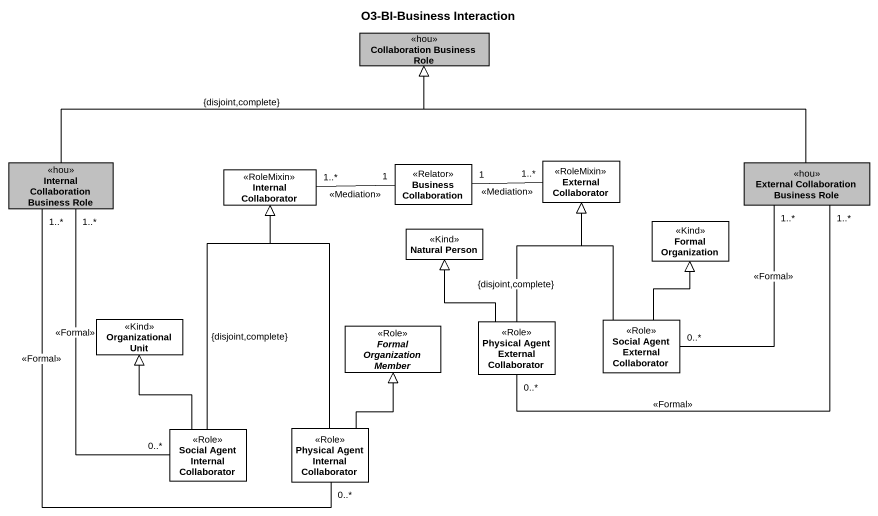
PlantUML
@startuml
title O3-BI-Business Interaction
hide circle
hide empty members
class "Collaboration Business Role" as Collaboration_Business_Role <<hou>> #C0C0C0
class "Internal Collaboration Business Role" as Internal_Collaboration <<hou>> #C0C0C0
class "Business Collaboration" as Business_Collaboration <<Relator>> #FFFFFF
class "External Collaborator" as External_Collaborator <<RoleMixin>> #FFFFFF
class "External Collaboration Business Role" as External_Collaboration <<hou>> #C0C0C0
class "Internal Collaborator" as Internal_Collaborator <<RoleMixin>> #FFFFFF
class "Natural Person" as Natural_Person <<Kind>> #FFFFFF
class "Formal Organization" as Formal_Organization <<Kind>> #FFFFFF
class "Organizational Unit" as Organizational_Unit <<Kind>> #FFFFFF
class "Social Agent External Collaborator" as Social_Agent_External <<Role>> #FFFFFF
abstract class "Formal Organization Member" as Formal_Organization_Member <<Role>> #FFFFFF
class "Physical Agent External Collaborator" as Physical_Agent_External <<Role>> #FFFFFF
class "Social Agent Internal Collaborator" as Social_Agent_Internal <<Role>> #FFFFFF
class "Physical Agent Internal Collaborator" as Physical_Agent_Internal <<Role>> #FFFFFF
Internal_Collaboration -right-|> Collaboration_Business_Role : {disjoint,complete}
Business_Collaboration "1" -right- "1..*" External_Collaborator : <<Mediation>>
Business_Collaboration "1" -left- "1..*" Internal_Collaborator : <<Mediation>>
External_Collaboration -left-|> Collaboration_Business_Role
Social_Agent_External -up-|> External_Collaborator
Social_Agent_External "0..*" -up- "1..*" External_Collaboration : <<Formal>>
Social_Agent_External -up-|> Formal_Organization
Physical_Agent_External -up-|> External_Collaborator : {disjoint,complete}
Physical_Agent_External "0..*" -right- "1..*" External_Collaboration : <<Formal>>
Physical_Agent_External -up-|> Natural_Person
Social_Agent_Internal "0..*" -up- "1..*" Internal_Collaboration : <<Formal>>
Social_Agent_Internal -up-|> Internal_Collaborator : {disjoint,complete}
Social_Agent_Internal -up-|> Organizational_Unit
Physical_Agent_Internal "0..*" -up- "1..*" Internal_Collaboration : <<Formal>>
Physical_Agent_Internal -up-|> Internal_Collaborator
Physical_Agent_Internal -up-|> Formal_Organization_Member
@enduml
